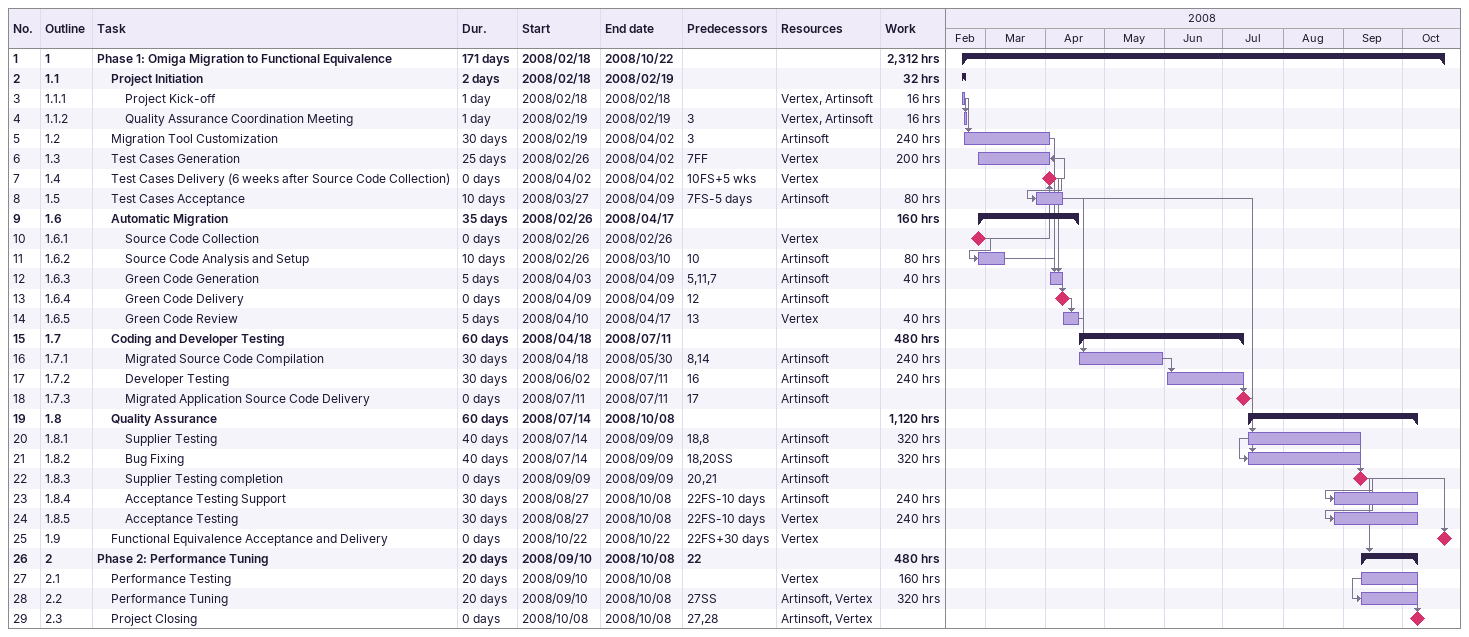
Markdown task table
| ID | WBS | Task | Duration | Start | Finish | Predecessors | Resources | Work (h) |
|---|---|---|---|---|---|---|---|---|
| 1 | 1 | **Phase 1: Omiga Migration to Functional Equivalence** | 171d | 2008-02-18 | 2008-10-22 |  |  | 2312 |
| 2 | 1.1 | **Project Initiation** | 2d | 2008-02-18 | 2008-02-19 |  |  | 32 |
| 3 | 1.1.1 | Project Kick-off | 1d | 2008-02-18 | 2008-02-18 |  | Vertex, Artinsoft | 16 |
| 4 | 1.1.2 | Quality Assurance Coordination Meeting | 1d | 2008-02-19 | 2008-02-19 | 3 | Vertex, Artinsoft | 16 |
| 5 | 1.2 | Migration Tool Customization | 30d | 2008-02-19 | 2008-04-02 | 3 | Artinsoft | 240 |
| 6 | 1.3 | Test Cases Generation | 25d | 2008-02-26 | 2008-04-02 | 7FF | Vertex | 200 |
| 7 | 1.4 | Test Cases Delivery (6 weeks after Source Code Collection) | 0d | 2008-04-02 | 2008-04-02 | 10FS+5w | Vertex |  |
| 8 | 1.5 | Test Cases Acceptance | 10d | 2008-03-27 | 2008-04-09 | 7FS-5d | Artinsoft | 80 |
| 9 | 1.6 | **Automatic Migration** | 35d | 2008-02-26 | 2008-04-17 |  |  | 160 |
| 10 | 1.6.1 | Source Code Collection | 0d | 2008-02-26 | 2008-02-26 |  | Vertex |  |
| 11 | 1.6.2 | Source Code Analysis and Setup | 10d | 2008-02-26 | 2008-03-10 | 10 | Artinsoft | 80 |
| 12 | 1.6.3 | Green Code Generation | 5d | 2008-04-03 | 2008-04-09 | 5, 11, 7 | Artinsoft | 40 |
| 13 | 1.6.4 | Green Code Delivery | 0d | 2008-04-09 | 2008-04-09 | 12 | Artinsoft |  |
| 14 | 1.6.5 | Green Code Review | 5d | 2008-04-10 | 2008-04-17 | 13 | Vertex | 40 |
| 15 | 1.7 | **Coding and Developer Testing** | 60d | 2008-04-18 | 2008-07-11 |  |  | 480 |
| 16 | 1.7.1 | Migrated Source Code Compilation | 30d | 2008-04-18 | 2008-05-30 | 8, 14 | Artinsoft | 240 |
| 17 | 1.7.2 | Developer Testing | 30d | 2008-06-02 | 2008-07-11 | 16 | Artinsoft | 240 |
| 18 | 1.7.3 | Migrated Application Source Code Delivery | 0d | 2008-07-11 | 2008-07-11 | 17 | Artinsoft |  |
| 19 | 1.8 | **Quality Assurance** | 60d | 2008-07-14 | 2008-10-08 |  |  | 1120 |
| 20 | 1.8.1 | Supplier Testing | 40d | 2008-07-14 | 2008-09-09 | 18, 8 | Artinsoft | 320 |
| 21 | 1.8.2 | Bug Fixing | 40d | 2008-07-14 | 2008-09-09 | 18, 20SS | Artinsoft | 320 |
| 22 | 1.8.3 | Supplier Testing completion | 0d | 2008-09-09 | 2008-09-09 | 20, 21 | Artinsoft |  |
| 23 | 1.8.4 | Acceptance Testing Support | 30d | 2008-08-27 | 2008-10-08 | 22FS-10d | Artinsoft | 240 |
| 24 | 1.8.5 | Acceptance Testing | 30d | 2008-08-27 | 2008-10-08 | 22FS-10d | Vertex | 240 |
| 25 | 1.9 | Functional Equivalence Acceptance and Delivery | 0d | 2008-10-22 | 2008-10-22 | 22FS+30d | Vertex |  |
| 26 | 2 | **Phase 2: Performance Tuning** | 20d | 2008-09-10 | 2008-10-08 | 22 |  | 480 |
| 27 | 2.1 | Performance Testing | 20d | 2008-09-10 | 2008-10-08 |  | Vertex | 160 |
| 28 | 2.2 | Performance Tuning | 20d | 2008-09-10 | 2008-10-08 | 27SS | Artinsoft, Vertex | 320 |
| 29 | 2.3 | Project Closing | 0d | 2008-10-08 | 2008-10-08 | 27, 28 | Artinsoft, Vertex |  |
